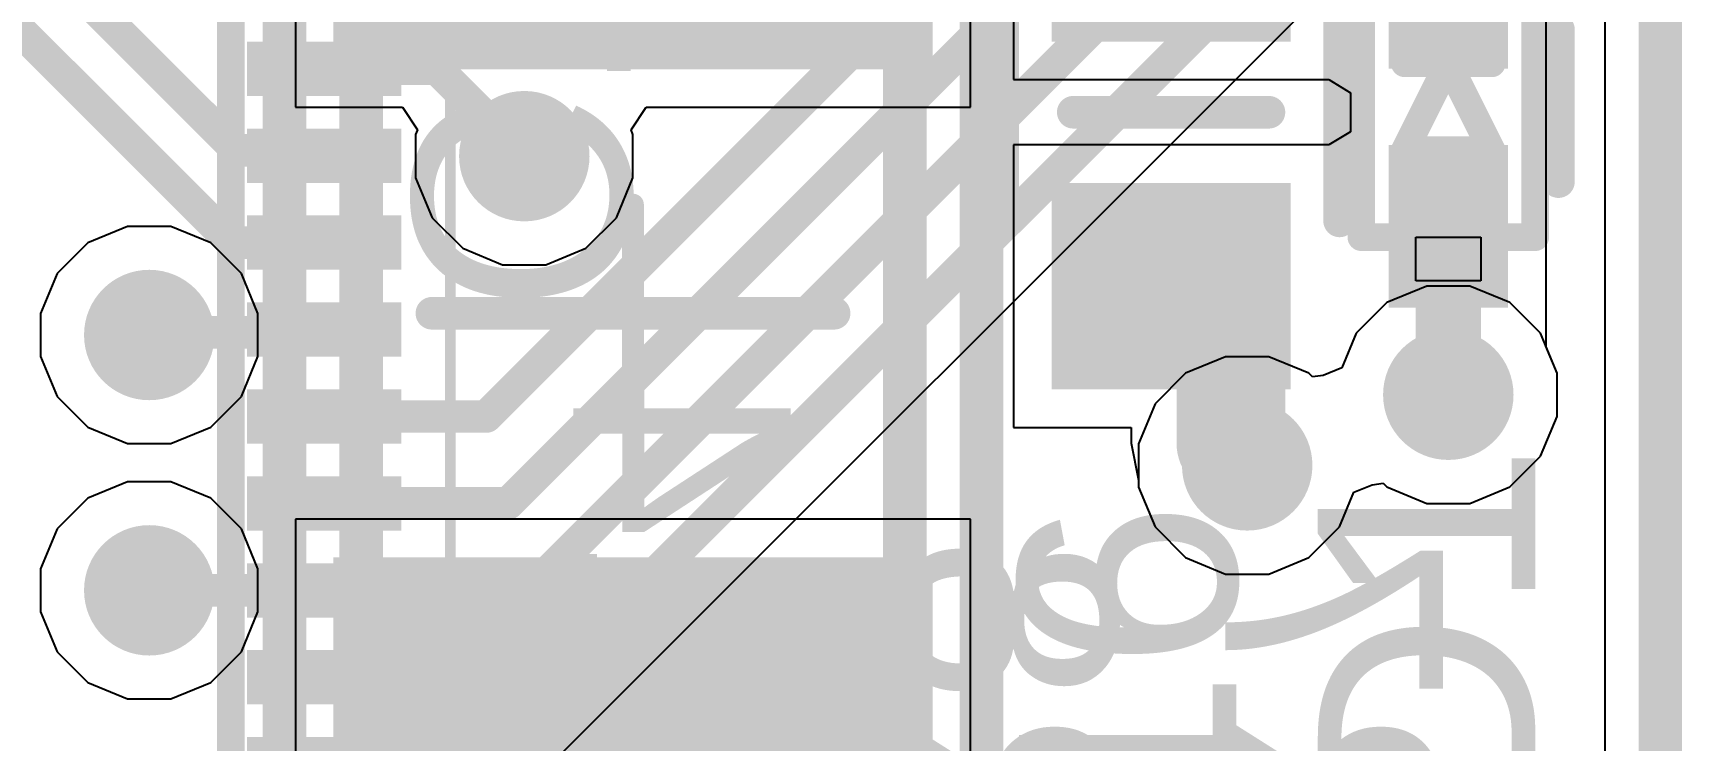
# Model space of a CAD drawing. Header units: inches. Extents: x -1.9 to 51.5, y -1.6 to 35.1.
# Drawn here: x 42.52 to 50.1, y 16.61 to 19.86 of the extents above; entities that cross this region are included whole.
import ezdxf

# ---------------------------------------------------------------- set-up
doc = ezdxf.new("R2010")
doc.units = ezdxf.units.IN
for name, color, linetype in [('Board Shape', 56, 'Continuous'), ('Bottom Layer', 76, 'Continuous'), ('Bottom Layer 1', 5, 'Continuous'), ('Bottom Overlay', 54, 'Continuous'), ('Bottom Paste', 16, 'Continuous'), ('Bottom Solder', 6, 'Continuous'), ('Mechanical 13', 56, 'Continuous'), ('Mechanical 15', 56, 'Continuous'), ('Mechanical 16', 56, 'Continuous'), ('Mechanical 5', 56, 'Continuous'), ('Top Layer', 16, 'Continuous'), ('Top Layer 1', 1, 'Continuous'), ('Top Overlay', 2, 'Continuous'), ('Top Paste', 8, 'Continuous'), ('Top Solder', 216, 'Continuous'), ('Via Holes', 16, 'Continuous')]:
    doc.layers.add(name, color=color, linetype=linetype)
doc.styles.add('Arial', font='', dxfattribs={"height": 0.2})
doc.styles.get('Arial').set_extended_font_data('Arial')

# ---------------------------------------------------------------- blocks, each defined once
blk = doc.blocks.new('DF40C_40DP_B_106')
at = {"layer": 'Bottom Layer 1'}
for points in [[(-2.3, 1.685), (-2.1, 1.685), (-2.1, 1.025), (-2.3, 1.025)], [(-1.9, 1.685), (-1.7, 1.685), (-1.7, 1.025), (-1.9, 1.025)], [(-1.5, 1.685), (-1.3, 1.685), (-1.3, 1.025), (-1.5, 1.025)], [(-1.1, 1.685), (-0.9, 1.685), (-0.9, 1.025), (-1.1, 1.025)], [(-0.7, 1.685), (-0.5, 1.685), (-0.5, 1.025), (-0.7, 1.025)], [(-0.3, 1.685), (-0.1, 1.685), (-0.1, 1.025), (-0.3, 1.025)], [(0.1, 1.685), (0.3, 1.685), (0.3, 1.025), (0.1, 1.025)], [(0.5, 1.685), (0.7, 1.685), (0.7, 1.025), (0.5, 1.025)]]:
    blk.add_hatch(color=5, dxfattribs=at).paths.add_polyline_path(points)
at = {"layer": 'Bottom Paste'}
for points in [[(-2.3, 1.685), (-2.1, 1.685), (-2.1, 1.025), (-2.3, 1.025)], [(-1.9, 1.685), (-1.7, 1.685), (-1.7, 1.025), (-1.9, 1.025)], [(-1.5, 1.685), (-1.3, 1.685), (-1.3, 1.025), (-1.5, 1.025)], [(-1.1, 1.685), (-0.9, 1.685), (-0.9, 1.025), (-1.1, 1.025)], [(-0.7, 1.685), (-0.5, 1.685), (-0.5, 1.025), (-0.7, 1.025)], [(-0.3, 1.685), (-0.1, 1.685), (-0.1, 1.025), (-0.3, 1.025)], [(0.1, 1.685), (0.3, 1.685), (0.3, 1.025), (0.1, 1.025)], [(0.5, 1.685), (0.7, 1.685), (0.7, 1.025), (0.5, 1.025)]]:
    blk.add_hatch(color=16, dxfattribs=at).paths.add_polyline_path(points)
at = {"layer": 'Bottom Solder'}
for points in [[(-2.325, 1.71), (-2.075, 1.71), (-2.075, 1), (-2.325, 1)], [(-1.925, 1.71), (-1.675, 1.71), (-1.675, 1), (-1.925, 1)], [(-1.525, 1.71), (-1.275, 1.71), (-1.275, 1), (-1.525, 1)], [(-1.125, 1.71), (-0.875, 1.71), (-0.875, 1), (-1.125, 1)], [(-0.725, 1.71), (-0.475, 1.71), (-0.475, 1), (-0.725, 1)], [(-0.325, 1.71), (-0.075, 1.71), (-0.075, 1), (-0.325, 1)], [(0.075, 1.71), (0.325, 1.71), (0.325, 1), (0.075, 1)], [(0.475, 1.71), (0.725, 1.71), (0.725, 1), (0.475, 1)], [(0.875, 1.71), (1.125, 1.71), (1.125, 1), (0.875, 1)]]:
    blk.add_hatch(color=6, dxfattribs=at).paths.add_polyline_path(points)
at = {"layer": 'Mechanical 13'}
blk.add_lwpolyline([(4.76, 0.925, 0.127, 0.127, 0), (-4.76, 0.925, 0.127, 0.127, 0)], format="xyseb", dxfattribs=at)
at = {"layer": 'Mechanical 15'}
blk.add_lwpolyline([(5.01, 1.935, 0.05, 0.05, 0), (-5.01, 1.935, 0.05, 0.05, 0)], format="xyseb", dxfattribs=at)
blk = doc.blocks.new('SOD523_163')
at = {"layer": 'Top Layer 1'}
for points in [[(-0.9, 0.25), (-0.2, 0.25), (-0.2, -0.25), (-0.9, -0.25)], [(0.2, 0.25), (0.9, 0.25), (0.9, -0.25), (0.2, -0.25)]]:
    blk.add_hatch(color=1, dxfattribs=at).paths.add_polyline_path(points)
at = {"layer": 'Top Paste'}
for points in [[(-0.9, 0.25), (-0.2, 0.25), (-0.2, -0.25), (-0.9, -0.25)], [(0.2, 0.25), (0.9, 0.25), (0.9, -0.25), (0.2, -0.25)]]:
    blk.add_hatch(color=8, dxfattribs=at).paths.add_polyline_path(points)
at = {"layer": 'Top Solder'}
for points in [[(-0.925, 0.275), (-0.175, 0.275), (-0.175, -0.275), (-0.925, -0.275)], [(0.175, 0.275), (0.925, 0.275), (0.925, -0.275), (0.175, -0.275)]]:
    blk.add_hatch(color=216, dxfattribs=at).paths.add_polyline_path(points)
at = {"layer": 'Mechanical 13'}
for p, q in [((-0.8001, -0.15), (-0.8001, 0.15)), ((-0.8001, 0.15), (-0.6, 0.15)), ((-0.6, 0.15), (-0.6, -0.15)), ((0.6011, -0.1503), (0.6011, 0.15)), ((0.6011, 0.15), (0.8, 0.15)), ((0.8, 0.15), (0.8, -0.1503)), ((-0.6, -0.15), (-0.8001, -0.15)), ((0.8, -0.1503), (0.6011, -0.1503))]:
    blk.add_line(p, q, dxfattribs=at)
for points in [[(-0.6, 0.4, 0.127, 0.127, 0), (-0.6, -0.4, 0.127, 0.127, 0)], [(-0.6, 0.4, 0.127, 0.127, 0), (0.6, 0.4, 0.127, 0.127, 0)], [(0.6, 0.4, 0.127, 0.127, 0), (0.6, -0.4, 0.127, 0.127, 0)], [(-0.2, 0.2, 0.127, 0.127, 0), (-0.2, -0.2, 0.127, 0.127, 0)], [(-0.2, 0.2, 0.127, 0.127, 0), (0.2, 0, 0.127, 0.127, 0)], [(0.2, 0.2, 0.127, 0.127, 0), (0.2, 0, 0.127, 0.127, 0)], [(0.2, 0, 0.127, 0.127, 0), (-0.2, -0.2, 0.127, 0.127, 0)], [(0.2, 0, 0.127, 0.127, 0), (0.2, -0.2, 0.127, 0.127, 0)], [(-0.6, -0.4, 0.127, 0.127, 0), (0.6, -0.4, 0.127, 0.127, 0)]]:
    blk.add_lwpolyline(points, format="xyseb", dxfattribs=at)
for points in [[(-0.6317, 0.4, 0.0635, 0.0635, 1), (-0.5682, 0.4, 0.0635, 0.0635, 1)], [(-0.6317, 0.4, 0.0635, 0.0635, 1), (-0.5682, 0.4, 0.0635, 0.0635, 1)], [(0.5682, 0.4, 0.0635, 0.0635, 1), (0.6317, 0.4, 0.0635, 0.0635, 1)], [(0.5682, 0.4, 0.0635, 0.0635, 1), (0.6317, 0.4, 0.0635, 0.0635, 1)], [(-0.2317, 0.2, 0.0635, 0.0635, 1), (-0.1682, 0.2, 0.0635, 0.0635, 1)], [(-0.2317, 0.2, 0.0635, 0.0635, 1), (-0.1682, 0.2, 0.0635, 0.0635, 1)], [(0.1682, 0.2, 0.0635, 0.0635, 1), (0.2317, 0.2, 0.0635, 0.0635, 1)], [(0.1682, 0, 0.0635, 0.0635, 1), (0.2317, 0, 0.0635, 0.0635, 1)], [(0.1682, 0, 0.0635, 0.0635, 1), (0.2317, 0, 0.0635, 0.0635, 1)], [(0.1682, 0, 0.0635, 0.0635, 1), (0.2317, 0, 0.0635, 0.0635, 1)], [(0.1682, 0, 0.0635, 0.0635, 1), (0.2317, 0, 0.0635, 0.0635, 1)], [(-0.2317, -0.2, 0.0635, 0.0635, 1), (-0.1682, -0.2, 0.0635, 0.0635, 1)], [(-0.2317, -0.2, 0.0635, 0.0635, 1), (-0.1682, -0.2, 0.0635, 0.0635, 1)], [(0.1682, -0.2, 0.0635, 0.0635, 1), (0.2317, -0.2, 0.0635, 0.0635, 1)], [(-0.6317, -0.4, 0.0635, 0.0635, 1), (-0.5682, -0.4, 0.0635, 0.0635, 1)], [(-0.6317, -0.4, 0.0635, 0.0635, 1), (-0.5682, -0.4, 0.0635, 0.0635, 1)], [(0.5682, -0.4, 0.0635, 0.0635, 1), (0.6317, -0.4, 0.0635, 0.0635, 1)], [(0.5682, -0.4, 0.0635, 0.0635, 1), (0.6317, -0.4, 0.0635, 0.0635, 1)]]:
    blk.add_lwpolyline(points, format="xyseb", close=True, dxfattribs=at)
at = {"layer": 'Top Overlay'}
for points in [[(0.975, 0.525, 0.1, 0.1, 1), (0.875, 0.525, 0.1, 0.1, 1)], [(-0.3875, 0.5, 0.075, 0.075, 1), (-0.3125, 0.5, 0.075, 0.075, 1)], [(0.3125, 0.5, 0.075, 0.075, 1), (0.3875, 0.5, 0.075, 0.075, 1)], [(0.85, 0.525, 0.05, 0.05, 1), (0.9, 0.525, 0.05, 0.05, 1)], [(0.95, 0.525, 0.05, 0.05, 1), (1, 0.525, 0.05, 0.05, 1)], [(-0.3817, -0.5066, 0.075, 0.075, 1), (-0.3067, -0.5066, 0.075, 0.075, 1)], [(0.3183, -0.5066, 0.075, 0.075, 1), (0.3933, -0.5066, 0.075, 0.075, 1)]]:
    blk.add_lwpolyline(points, format="xyseb", close=True, dxfattribs=at)
for points in [[(-0.35, 0.5, 0.15, 0.15, 0), (0.35, 0.5, 0.15, 0.15, 0)], [(-0.3442, -0.5066, 0.15, 0.15, 0), (0.3558, -0.5066, 0.15, 0.15, 0)]]:
    blk.add_lwpolyline(points, format="xyseb", dxfattribs=at)
blk = doc.blocks.new('1210C_176')
at = {"layer": 'Top Layer 1'}
for points in [[(-2.1021, 1.3531), (-1.1479, 1.3531), (-1.1479, -1.3531), (-2.1021, -1.3531)], [(1.1479, 1.3531), (2.1021, 1.3531), (2.1021, -1.3531), (1.1479, -1.3531)]]:
    blk.add_hatch(color=1, dxfattribs=at).paths.add_polyline_path(points)
at = {"layer": 'Top Paste'}
for points in [[(-2.1021, 1.3531), (-1.1479, 1.3531), (-1.1479, -1.3531), (-2.1021, -1.3531)], [(1.1479, 1.3531), (2.1021, 1.3531), (2.1021, -1.3531), (1.1479, -1.3531)]]:
    blk.add_hatch(color=8, dxfattribs=at).paths.add_polyline_path(points)
at = {"layer": 'Top Solder'}
for points in [[(-2.1271, 1.3781), (-1.1229, 1.3781), (-1.1229, -1.3781), (-2.1271, -1.3781)], [(1.1229, 1.3781), (2.1271, 1.3781), (2.1271, -1.3781), (1.1229, -1.3781)]]:
    blk.add_hatch(color=216, dxfattribs=at).paths.add_polyline_path(points)
at = {"layer": 'Mechanical 13'}
for points in [[(-1.6, 1.25, 0.2, 0.2, 0), (1.6, 1.25, 0.2, 0.2, 0)], [(-1.6, 1.25, 0.2, 0.2, 0), (-1.6, -1.25, 0.2, 0.2, 0)], [(1.6, 1.25, 0.2, 0.2, 0), (1.6, -1.25, 0.2, 0.2, 0)], [(-1.6, -1.25, 0.2, 0.2, 0), (1.6, -1.25, 0.2, 0.2, 0)]]:
    blk.add_lwpolyline(points, format="xyseb", dxfattribs=at)
for points in [[(-1.65, 1.25, 0.1, 0.1, 1), (-1.55, 1.25, 0.1, 0.1, 1)], [(-1.65, 1.25, 0.1, 0.1, 1), (-1.55, 1.25, 0.1, 0.1, 1)], [(1.55, 1.25, 0.1, 0.1, 1), (1.65, 1.25, 0.1, 0.1, 1)], [(1.55, 1.25, 0.1, 0.1, 1), (1.65, 1.25, 0.1, 0.1, 1)], [(-1.65, -1.25, 0.1, 0.1, 1), (-1.55, -1.25, 0.1, 0.1, 1)], [(-1.65, -1.25, 0.1, 0.1, 1), (-1.55, -1.25, 0.1, 0.1, 1)], [(1.55, -1.25, 0.1, 0.1, 1), (1.65, -1.25, 0.1, 0.1, 1)], [(1.55, -1.25, 0.1, 0.1, 1), (1.65, -1.25, 0.1, 0.1, 1)]]:
    blk.add_lwpolyline(points, format="xyseb", close=True, dxfattribs=at)
at = {"layer": 'Mechanical 15'}
for points in [[(-2.3521, 1.6031, 0.2, 0.2, 0), (2.3521, 1.6031, 0.2, 0.2, 0)], [(-2.3521, 1.6031, 0.2, 0.2, 0), (-2.3521, -1.6031, 0.2, 0.2, 0)], [(2.3521, 1.6031, 0.2, 0.2, 0), (2.3521, -1.6031, 0.2, 0.2, 0)], [(-2.3521, -1.6031, 0.2, 0.2, 0), (2.3521, -1.6031, 0.2, 0.2, 0)]]:
    blk.add_lwpolyline(points, format="xyseb", dxfattribs=at)
for points in [[(-2.4021, 1.6031, 0.1, 0.1, 1), (-2.3021, 1.6031, 0.1, 0.1, 1)], [(-2.4021, 1.6031, 0.1, 0.1, 1), (-2.3021, 1.6031, 0.1, 0.1, 1)], [(2.3021, 1.6031, 0.1, 0.1, 1), (2.4021, 1.6031, 0.1, 0.1, 1)], [(2.3021, 1.6031, 0.1, 0.1, 1), (2.4021, 1.6031, 0.1, 0.1, 1)], [(-2.4021, -1.6031, 0.1, 0.1, 1), (-2.3021, -1.6031, 0.1, 0.1, 1)], [(-2.4021, -1.6031, 0.1, 0.1, 1), (-2.3021, -1.6031, 0.1, 0.1, 1)], [(2.3021, -1.6031, 0.1, 0.1, 1), (2.4021, -1.6031, 0.1, 0.1, 1)], [(2.3021, -1.6031, 0.1, 0.1, 1), (2.4021, -1.6031, 0.1, 0.1, 1)]]:
    blk.add_lwpolyline(points, format="xyseb", close=True, dxfattribs=at)
at = {"layer": 'Mechanical 16'}
for points in [[(0, 0.5, 0.1, 0.1, 0), (0, -0.5, 0.1, 0.1, 0)], [(-0.5, 0, 0.1, 0.1, 0), (0.5, 0, 0.1, 0.1, 0)]]:
    blk.add_lwpolyline(points, format="xyseb", dxfattribs=at)
for points in [[(-0.025, 0.5, 0.05, 0.05, 1), (0.025, 0.5, 0.05, 0.05, 1)], [(-0.525, 0, 0.05, 0.05, 1), (-0.475, 0, 0.05, 0.05, 1)], [(0.475, 0, 0.05, 0.05, 1), (0.525, 0, 0.05, 0.05, 1)], [(-0.025, -0.5, 0.05, 0.05, 1), (0.025, -0.5, 0.05, 0.05, 1)]]:
    blk.add_lwpolyline(points, format="xyseb", close=True, dxfattribs=at)
at = {"layer": 'Mechanical 5'}
for points in [[(-2.3521, 1.6031, 0.2, 0.2, 0), (2.3521, 1.6031, 0.2, 0.2, 0)], [(-2.3521, 1.6031, 0.2, 0.2, 0), (-2.3521, -1.6031, 0.2, 0.2, 0)], [(2.3521, 1.6031, 0.2, 0.2, 0), (2.3521, -1.6031, 0.2, 0.2, 0)], [(-2.3521, -1.6031, 0.2, 0.2, 0), (2.3521, -1.6031, 0.2, 0.2, 0)]]:
    blk.add_lwpolyline(points, format="xyseb", dxfattribs=at)
for points in [[(-2.4021, 1.6031, 0.1, 0.1, 1), (-2.3021, 1.6031, 0.1, 0.1, 1)], [(-2.4021, 1.6031, 0.1, 0.1, 1), (-2.3021, 1.6031, 0.1, 0.1, 1)], [(2.3021, 1.6031, 0.1, 0.1, 1), (2.4021, 1.6031, 0.1, 0.1, 1)], [(2.3021, 1.6031, 0.1, 0.1, 1), (2.4021, 1.6031, 0.1, 0.1, 1)], [(-2.4021, -1.6031, 0.1, 0.1, 1), (-2.3021, -1.6031, 0.1, 0.1, 1)], [(-2.4021, -1.6031, 0.1, 0.1, 1), (-2.3021, -1.6031, 0.1, 0.1, 1)], [(2.3021, -1.6031, 0.1, 0.1, 1), (2.4021, -1.6031, 0.1, 0.1, 1)], [(2.3021, -1.6031, 0.1, 0.1, 1), (2.4021, -1.6031, 0.1, 0.1, 1)]]:
    blk.add_lwpolyline(points, format="xyseb", close=True, dxfattribs=at)
at = {"layer": 'Top Overlay'}
for points in [[(-0.75, 1.275, 0.15, 0.15, 0), (0.75, 1.275, 0.15, 0.15, 0)], [(0, 0.925, 0.15, 0.15, 0), (0, 0, 0.15, 0.15, 0)], [(0, 0, 0.15, 0.15, 0), (0, -0.925, 0.15, 0.15, 0)], [(-0.75, -1.275, 0.15, 0.15, 0), (0.75, -1.275, 0.15, 0.15, 0)]]:
    blk.add_lwpolyline(points, format="xyseb", dxfattribs=at)
for points in [[(-0.7875, 1.275, 0.075, 0.075, 1), (-0.7125, 1.275, 0.075, 0.075, 1)], [(0.7125, 1.275, 0.075, 0.075, 1), (0.7875, 1.275, 0.075, 0.075, 1)], [(-0.0375, 0.925, 0.075, 0.075, 1), (0.0375, 0.925, 0.075, 0.075, 1)], [(-0.0375, 0, 0.075, 0.075, 1), (0.0375, 0, 0.075, 0.075, 1)], [(-0.0375, 0, 0.075, 0.075, 1), (0.0375, 0, 0.075, 0.075, 1)], [(-0.0375, -0.925, 0.075, 0.075, 1), (0.0375, -0.925, 0.075, 0.075, 1)], [(-0.7875, -1.275, 0.075, 0.075, 1), (-0.7125, -1.275, 0.075, 0.075, 1)], [(0.7125, -1.275, 0.075, 0.075, 1), (0.7875, -1.275, 0.075, 0.075, 1)]]:
    blk.add_lwpolyline(points, format="xyseb", close=True, dxfattribs=at)
at = {"layer": 'Mechanical 5', "style": 'Arial'}
blk.add_text('C17', height=1, dxfattribs=at).set_placement((0, 0.0111))
blk = doc.blocks.new('0603C_177')
at = {"layer": 'Top Layer 1'}
for points in [[(-1.25, -0.525), (-1.25, 0.525), (-0.35, 0.525), (-0.35, -0.525)], [(0.35, -0.525), (0.35, 0.525), (1.25, 0.525), (1.25, -0.525)]]:
    blk.add_hatch(color=1, dxfattribs=at).paths.add_polyline_path(points)
at = {"layer": 'Top Paste'}
for points in [[(-1.25, -0.525), (-1.25, 0.525), (-0.35, 0.525), (-0.35, -0.525)], [(0.35, -0.525), (0.35, 0.525), (1.25, 0.525), (1.25, -0.525)]]:
    blk.add_hatch(color=8, dxfattribs=at).paths.add_polyline_path(points)
at = {"layer": 'Top Solder'}
for points in [[(-1.275, -0.55), (-1.275, 0.55), (-0.325, 0.55), (-0.325, -0.55)], [(0.325, -0.55), (0.325, 0.55), (1.275, 0.55), (1.275, -0.55)]]:
    blk.add_hatch(color=216, dxfattribs=at).paths.add_polyline_path(points)
at = {"layer": 'Top Overlay'}
for points in [[(-0.5, 0.775, 0.15, 0.15, 0), (0.5, 0.775, 0.15, 0.15, 0)], [(0, 0.45, 0.15, 0.15, 0), (0, -0.45, 0.15, 0.15, 0)], [(-0.5, -0.775, 0.15, 0.15, 0), (0.5, -0.775, 0.15, 0.15, 0)]]:
    blk.add_lwpolyline(points, format="xyseb", dxfattribs=at)
for points in [[(-0.5375, 0.775, 0.075, 0.075, 1), (-0.4625, 0.775, 0.075, 0.075, 1)], [(0.4625, 0.775, 0.075, 0.075, 1), (0.5375, 0.775, 0.075, 0.075, 1)], [(-0.0375, 0.45, 0.075, 0.075, 1), (0.0375, 0.45, 0.075, 0.075, 1)], [(-0.0375, -0.45, 0.075, 0.075, 1), (0.0375, -0.45, 0.075, 0.075, 1)], [(-0.5375, -0.775, 0.075, 0.075, 1), (-0.4625, -0.775, 0.075, 0.075, 1)], [(0.4625, -0.775, 0.075, 0.075, 1), (0.5375, -0.775, 0.075, 0.075, 1)]]:
    blk.add_lwpolyline(points, format="xyseb", close=True, dxfattribs=at)

msp = doc.modelspace()

# ---------------------------------------------------------------- hatches: boundary and pattern name
at = {"layer": 'Bottom Layer'}
h = msp.add_hatch(color=76, dxfattribs=at)
edge = h.paths.add_edge_path()
edge.add_arc((44.775, 19.2979), 0.3, 0, 360)
h = msp.add_hatch(color=76, dxfattribs=at)
edge = h.paths.add_edge_path()
edge.add_arc((43.05, 18.475), 0.3, 0, 360)
h = msp.add_hatch(color=76, dxfattribs=at)
edge = h.paths.add_edge_path()
edge.add_arc((49.025, 18.2), 0.3, 0, 360)
h = msp.add_hatch(color=76, dxfattribs=at)
edge = h.paths.add_edge_path()
edge.add_arc((48.1, 17.875), 0.3, 0, 360)
h = msp.add_hatch(color=76, dxfattribs=at)
edge = h.paths.add_edge_path()
edge.add_arc((43.05, 17.3), 0.3, 0, 360)
at = {"layer": 'Bottom Layer 1'}
h = msp.add_hatch(color=5, dxfattribs=at)
edge = h.paths.add_edge_path()
edge.add_arc((44.775, 19.2979), 0.3, 0, 360)
h = msp.add_hatch(color=5, dxfattribs=at)
edge = h.paths.add_edge_path()
edge.add_arc((43.05, 18.475), 0.3, 0, 360)
h = msp.add_hatch(color=5, dxfattribs=at)
edge = h.paths.add_edge_path()
edge.add_arc((49.025, 18.2), 0.3, 0, 360)
h = msp.add_hatch(color=5, dxfattribs=at)
edge = h.paths.add_edge_path()
edge.add_arc((48.1, 17.875), 0.3, 0, 360)
h = msp.add_hatch(color=5, dxfattribs=at)
edge = h.paths.add_edge_path()
edge.add_arc((43.05, 17.3), 0.3, 0, 360)
at = {"layer": 'Top Layer'}
h = msp.add_hatch(color=16, dxfattribs=at)
edge = h.paths.add_edge_path()
edge.add_arc((44.775, 19.2979), 0.3, 0, 360)
h = msp.add_hatch(color=16, dxfattribs=at)
edge = h.paths.add_edge_path()
edge.add_arc((43.05, 18.475), 0.3, 0, 360)
h = msp.add_hatch(color=16, dxfattribs=at)
edge = h.paths.add_edge_path()
edge.add_arc((49.025, 18.2), 0.3, 0, 360)
h = msp.add_hatch(color=16, dxfattribs=at)
edge = h.paths.add_edge_path()
edge.add_arc((48.1, 17.875), 0.3, 0, 360)
h = msp.add_hatch(color=16, dxfattribs=at)
edge = h.paths.add_edge_path()
edge.add_arc((43.05, 17.3), 0.3, 0, 360)
at = {"layer": 'Top Layer 1'}
h = msp.add_hatch(color=1, dxfattribs=at)
edge = h.paths.add_edge_path()
edge.add_arc((44.775, 19.2979), 0.3, 0, 360)
h = msp.add_hatch(color=1, dxfattribs=at)
edge = h.paths.add_edge_path()
edge.add_arc((43.05, 18.475), 0.3, 0, 360)
h = msp.add_hatch(color=1, dxfattribs=at)
edge = h.paths.add_edge_path()
edge.add_arc((49.025, 18.2), 0.3, 0, 360)
h = msp.add_hatch(color=1, dxfattribs=at)
edge = h.paths.add_edge_path()
edge.add_arc((48.1, 17.875), 0.3, 0, 360)
h = msp.add_hatch(color=1, dxfattribs=at)
edge = h.paths.add_edge_path()
edge.add_arc((43.05, 17.3), 0.3, 0, 360)
at = {"layer": 'Via Holes'}
h = msp.add_hatch(color=7, dxfattribs=at)
edge = h.paths.add_edge_path()
edge.add_arc((44.775, 19.2979), 0.15, 0, 360)
h = msp.add_hatch(color=7, dxfattribs=at)
edge = h.paths.add_edge_path()
edge.add_arc((43.05, 18.475), 0.15, 0, 360)
h = msp.add_hatch(color=7, dxfattribs=at)
edge = h.paths.add_edge_path()
edge.add_arc((49.025, 18.2), 0.15, 0, 360)
h = msp.add_hatch(color=7, dxfattribs=at)
edge = h.paths.add_edge_path()
edge.add_arc((48.1, 17.875), 0.15, 0, 360)
h = msp.add_hatch(color=7, dxfattribs=at)
edge = h.paths.add_edge_path()
edge.add_arc((43.05, 17.3), 0.15, 0, 360)

# ---------------------------------------------------------------- linework, layer by layer
at = {"layer": 'Board Shape'}
msp.add_lwpolyline([(50, 3, 0.2, 0.2, 0), (50, 32, 0.2, 0.2, 0)], format="xyseb", dxfattribs=at)
at = {"layer": 'Bottom Layer'}
msp.add_line((49.7451, 32), (49.7451, 3), dxfattribs=at)
at = {"layer": 'Bottom Layer 1'}
for p, q in [((49.7451, 32), (49.7451, 3)), ((44.9126, 16.5161), (48.8983, 20.5017)), ((48.9255, 18.7), (48.7418, 18.6239)), ((49.1245, 18.7), (48.9255, 18.7)), ((49.3082, 18.6239), (49.1245, 18.7)), ((48.7418, 18.6239), (48.6011, 18.4832)), ((49.4489, 18.4832), (49.3082, 18.6239)), ((48.6011, 18.4832), (48.5351, 18.3238)), ((49.525, 18.2995), (49.4489, 18.4832)), ((48.0005, 18.375), (47.8168, 18.2989)), ((48.1995, 18.375), (48.0005, 18.375)), ((48.3832, 18.2989), (48.1995, 18.375)), ((47.8168, 18.2989), (47.6761, 18.1582)), ((48.4, 18.2821), (48.3832, 18.2989)), ((48.4498, 18.289), (48.4, 18.2821)), ((48.5351, 18.3238), (48.4498, 18.289)), ((49.525, 18.1005), (49.525, 18.2995)), ((47.6761, 18.1582), (47.6, 17.9745)), ((49.4489, 17.9168), (49.525, 18.1005)), ((47.6, 17.9745), (47.6, 17.7755)), ((49.3082, 17.7761), (49.4489, 17.9168)), ((47.6, 17.7755), (47.6761, 17.5918)), ((48.5239, 17.5918), (48.5899, 17.7512)), ((48.5899, 17.7512), (48.6752, 17.786)), ((48.6752, 17.786), (48.725, 17.7929)), ((48.725, 17.7929), (48.7418, 17.7761)), ((48.7418, 17.7761), (48.9255, 17.7)), ((49.1245, 17.7), (49.3082, 17.7761)), ((48.9255, 17.7), (49.1245, 17.7)), ((47.6761, 17.5918), (47.8168, 17.4511)), ((48.3832, 17.4511), (48.5239, 17.5918)), ((47.8168, 17.4511), (48.0005, 17.375)), ((48.1995, 17.375), (48.3832, 17.4511)), ((48.0005, 17.375), (48.1995, 17.375))]:
    msp.add_line(p, q, dxfattribs=at)
for points in [[(44.6, 18.1, 0.15, 0.15, 0), (47.5, 21, 0.15, 0.15, 0)], [(44.7, 17.7, 0.15, 0.15, 0), (47.875, 20.875, 0.15, 0.15, 0)], [(44.4, 16.9, 0.15, 0.15, 0), (48.3, 20.8, 0.15, 0.15, 0)], [(44.5, 16.5, 0.15, 0.15, 0), (48.7, 20.7, 0.15, 0.15, 0)], [(42.175, 20.1571, 0.15, 0.15, 0), (43.4321, 18.9, 0.15, 0.15, 0)], [(42.8, 19.9797, 0.15, 0.15, 0), (43.4547, 19.325, 0.15, 0.15, 0)], [(43.855, 19.7, 0.15, 0.15, 0), (44.3729, 19.7, 0.15, 0.15, 0)], [(44.3729, 19.7, 0.15, 0.15, 0), (44.775, 19.2979, 0.15, 0.15, 0)], [(43.4547, 19.325, 0.15, 0.15, 0), (43.83, 19.325, 0.15, 0.15, 0)], [(43.83, 19.325, 0.15, 0.15, 0), (43.855, 19.3, 0.15, 0.15, 0)], [(43.4321, 18.9, 0.15, 0.15, 0), (43.855, 18.9, 0.15, 0.15, 0)], [(43.05, 18.475, 0.15, 0.15, 0), (43.0625, 18.4875, 0.15, 0.15, 0)], [(43.0625, 18.4875, 0.15, 0.15, 0), (43.8425, 18.4875, 0.15, 0.15, 0)], [(43.8425, 18.4875, 0.15, 0.15, 0), (43.855, 18.5, 0.15, 0.15, 0)], [(43.855, 18.1, 0.15, 0.15, 0), (44.6, 18.1, 0.15, 0.15, 0)], [(43.855, 17.7, 0.15, 0.15, 0), (44.7, 17.7, 0.15, 0.15, 0)], [(43.05, 17.3, 0.15, 0.15, 0), (43.855, 17.3, 0.15, 0.15, 0)], [(43.855, 16.9, 0.15, 0.15, 0), (44.4, 16.9, 0.15, 0.15, 0)]]:
    msp.add_lwpolyline(points, format="xyseb", dxfattribs=at)
for points in [[(43.8175, 19.7, 0.075, 0.075, 1), (43.8925, 19.7, 0.075, 0.075, 1)], [(44.3354, 19.7, 0.075, 0.075, 1), (44.4104, 19.7, 0.075, 0.075, 1)], [(44.3354, 19.7, 0.075, 0.075, 1), (44.4104, 19.7, 0.075, 0.075, 1)], [(43.4172, 19.325, 0.075, 0.075, 1), (43.4922, 19.325, 0.075, 0.075, 1)], [(43.4172, 19.325, 0.075, 0.075, 1), (43.4922, 19.325, 0.075, 0.075, 1)], [(43.7925, 19.325, 0.075, 0.075, 1), (43.8675, 19.325, 0.075, 0.075, 1)], [(43.7925, 19.325, 0.075, 0.075, 1), (43.8675, 19.325, 0.075, 0.075, 1)], [(43.8175, 19.3, 0.075, 0.075, 1), (43.8925, 19.3, 0.075, 0.075, 1)], [(44.7375, 19.2979, 0.075, 0.075, 1), (44.8125, 19.2979, 0.075, 0.075, 1)], [(43.3946, 18.9, 0.075, 0.075, 1), (43.4696, 18.9, 0.075, 0.075, 1)], [(43.3946, 18.9, 0.075, 0.075, 1), (43.4696, 18.9, 0.075, 0.075, 1)], [(43.8175, 18.9, 0.075, 0.075, 1), (43.8925, 18.9, 0.075, 0.075, 1)], [(43.0125, 18.475, 0.075, 0.075, 1), (43.0875, 18.475, 0.075, 0.075, 1)], [(43.025, 18.4875, 0.075, 0.075, 1), (43.1, 18.4875, 0.075, 0.075, 1)], [(43.025, 18.4875, 0.075, 0.075, 1), (43.1, 18.4875, 0.075, 0.075, 1)], [(43.805, 18.4875, 0.075, 0.075, 1), (43.88, 18.4875, 0.075, 0.075, 1)], [(43.805, 18.4875, 0.075, 0.075, 1), (43.88, 18.4875, 0.075, 0.075, 1)], [(43.8175, 18.5, 0.075, 0.075, 1), (43.8925, 18.5, 0.075, 0.075, 1)], [(43.8175, 18.1, 0.075, 0.075, 1), (43.8925, 18.1, 0.075, 0.075, 1)], [(44.5625, 18.1, 0.075, 0.075, 1), (44.6375, 18.1, 0.075, 0.075, 1)], [(44.5625, 18.1, 0.075, 0.075, 1), (44.6375, 18.1, 0.075, 0.075, 1)], [(43.8175, 17.7, 0.075, 0.075, 1), (43.8925, 17.7, 0.075, 0.075, 1)], [(44.6625, 17.7, 0.075, 0.075, 1), (44.7375, 17.7, 0.075, 0.075, 1)], [(44.6625, 17.7, 0.075, 0.075, 1), (44.7375, 17.7, 0.075, 0.075, 1)], [(43.0125, 17.3, 0.075, 0.075, 1), (43.0875, 17.3, 0.075, 0.075, 1)], [(43.8175, 17.3, 0.075, 0.075, 1), (43.8925, 17.3, 0.075, 0.075, 1)], [(43.8175, 16.9, 0.075, 0.075, 1), (43.8925, 16.9, 0.075, 0.075, 1)], [(44.3625, 16.9, 0.075, 0.075, 1), (44.4375, 16.9, 0.075, 0.075, 1)], [(44.3625, 16.9, 0.075, 0.075, 1), (44.4375, 16.9, 0.075, 0.075, 1)]]:
    msp.add_lwpolyline(points, format="xyseb", close=True, dxfattribs=at)
at = {"layer": 'Top Layer'}
msp.add_line((49.7451, 32), (49.7451, 3), dxfattribs=at)
at = {"layer": 'Top Layer 1'}
for p, q in [((49.7451, 32), (49.7451, 3)), ((47.025, 20.95), (47.025, 19.65)), ((49.475, 19.525), (49.475, 20.625)), ((43.7219, 20.1), (43.7219, 19.5229)), ((46.8281, 19.5229), (46.8281, 20.1)), ((47.025, 19.65), (48.475, 19.65)), ((48.475, 19.65), (48.575, 19.5896)), ((48.575, 19.5896), (48.575, 19.4103)), ((43.7219, 19.5229), (44.2145, 19.5229)), ((44.2145, 19.5229), (44.284, 19.419)), ((45.266, 19.419), (45.3355, 19.5229)), ((45.3355, 19.5229), (46.8281, 19.5229)), ((49.475, 18.425), (49.475, 19.525)), ((44.284, 19.419), (44.275, 19.3974)), ((45.275, 19.3974), (45.266, 19.419)), ((44.275, 19.3974), (44.275, 19.1985)), ((45.275, 19.1985), (45.275, 19.3974)), ((48.475, 19.35), (47.025, 19.35)), ((47.025, 19.35), (47.025, 18.05)), ((48.575, 19.4103), (48.475, 19.35)), ((44.275, 19.1985), (44.3511, 19.0147)), ((45.1989, 19.0147), (45.275, 19.1985)), ((42.9505, 18.975), (42.7668, 18.8989)), ((43.1495, 18.975), (42.9505, 18.975)), ((43.3332, 18.8989), (43.1495, 18.975)), ((44.3511, 19.0147), (44.4918, 18.874)), ((45.0582, 18.874), (45.1989, 19.0147)), ((42.7668, 18.8989), (42.6261, 18.7582)), ((43.4739, 18.7582), (43.3332, 18.8989)), ((44.4918, 18.874), (44.6755, 18.7979)), ((44.8745, 18.7979), (45.0582, 18.874)), ((42.6261, 18.7582), (42.55, 18.5745)), ((43.55, 18.5745), (43.4739, 18.7582)), ((44.6755, 18.7979), (44.8745, 18.7979)), ((42.55, 18.5745), (42.55, 18.3755)), ((43.55, 18.3755), (43.55, 18.5745)), ((42.55, 18.3755), (42.6261, 18.1918)), ((43.4739, 18.1918), (43.55, 18.3755)), ((49.4738, 18.4232), (49.475, 18.425)), ((49.525, 18.2995), (49.4738, 18.4232)), ((49.475, 18.425), (49.475, 18.425)), ((49.525, 18.1005), (49.525, 18.2995)), ((42.6261, 18.1918), (42.7668, 18.0511)), ((43.3332, 18.0511), (43.4739, 18.1918)), ((49.4489, 17.9168), (49.525, 18.1005)), ((42.7668, 18.0511), (42.9505, 17.975)), ((43.1495, 17.975), (43.3332, 18.0511)), ((47.025, 18.05), (47.5662, 18.05)), ((47.5662, 18.05), (47.5662, 17.9771)), ((47.5662, 17.9771), (47.6, 17.807)), ((42.9505, 17.975), (43.1495, 17.975)), ((49.3082, 17.7761), (49.4489, 17.9168)), ((42.9505, 17.8), (42.7668, 17.7239)), ((43.1495, 17.8), (42.9505, 17.8)), ((43.3332, 17.7239), (43.1495, 17.8)), ((47.6, 17.807), (47.6, 17.7755)), ((47.6, 17.7755), (47.6761, 17.5918)), ((48.5239, 17.5918), (48.5899, 17.7512)), ((48.5899, 17.7512), (48.6752, 17.786)), ((48.6752, 17.786), (48.725, 17.7929)), ((48.725, 17.7929), (48.7418, 17.7761)), ((48.7418, 17.7761), (48.9255, 17.7)), ((49.1245, 17.7), (49.3082, 17.7761)), ((42.7668, 17.7239), (42.6261, 17.5832)), ((43.4739, 17.5832), (43.3332, 17.7239)), ((48.9255, 17.7), (49.1245, 17.7)), ((46.8281, 17.6271), (43.7219, 17.6271)), ((43.7219, 17.6271), (43.7219, 16.2729)), ((46.8281, 16.2729), (46.8281, 17.6271)), ((42.6261, 17.5832), (42.55, 17.3995)), ((43.55, 17.3995), (43.4739, 17.5832)), ((47.6761, 17.5918), (47.8168, 17.4511)), ((48.3832, 17.4511), (48.5239, 17.5918)), ((47.8168, 17.4511), (48.0005, 17.375)), ((48.1995, 17.375), (48.3832, 17.4511)), ((42.55, 17.3995), (42.55, 17.2005)), ((43.55, 17.2005), (43.55, 17.3995)), ((48.0005, 17.375), (48.1995, 17.375)), ((42.55, 17.2005), (42.6261, 17.0168)), ((43.4739, 17.0168), (43.55, 17.2005)), ((42.6261, 17.0168), (42.7668, 16.8761)), ((43.3332, 16.8761), (43.4739, 17.0168)), ((42.7668, 16.8761), (42.9505, 16.8)), ((43.1495, 16.8), (43.3332, 16.8761)), ((42.9505, 16.8), (43.1495, 16.8))]:
    msp.add_line(p, q, dxfattribs=at)
for points in [[(49.025, 18.2, 0.3, 0.3, 0), (49.025, 18.975, 0.3, 0.3, 0)], [(47.75, 18.7, 0.5, 0.5, 0), (47.825, 18.7, 0.5, 0.5, 0)], [(47.825, 18.7, 0.5, 0.5, 0), (48.025, 18.5, 0.5, 0.5, 0)], [(48.025, 17.9771, 0.5, 0.5, 0), (48.025, 18.5, 0.5, 0.5, 0)], [(48.025, 17.9771, 0.5, 0.5, 0), (48.1, 17.9021, 0.5, 0.5, 0)], [(48.1, 17.875, 0.5, 0.5, 0), (48.1, 17.9021, 0.5, 0.5, 0)], [(45.275, 16, 0.5, 0.5, 0), (45.275, 16.95, 0.5, 0.5, 0)], [(45.275, 16.95, 0.5, 0.5, 0), (46.151, 16.95, 0.5, 0.5, 0)]]:
    msp.add_lwpolyline(points, format="xyseb", dxfattribs=at)
for points in [[(48.95, 18.975, 0.15, 0.15, 1), (49.1, 18.975, 0.15, 0.15, 1)], [(47.625, 18.7, 0.25, 0.25, 1), (47.875, 18.7, 0.25, 0.25, 1)], [(47.7, 18.7, 0.25, 0.25, 1), (47.95, 18.7, 0.25, 0.25, 1)], [(47.7, 18.7, 0.25, 0.25, 1), (47.95, 18.7, 0.25, 0.25, 1)], [(47.9, 18.5, 0.25, 0.25, 1), (48.15, 18.5, 0.25, 0.25, 1)], [(47.9, 18.5, 0.25, 0.25, 1), (48.15, 18.5, 0.25, 0.25, 1)], [(48.95, 18.2, 0.15, 0.15, 1), (49.1, 18.2, 0.15, 0.15, 1)], [(47.9, 17.9771, 0.25, 0.25, 1), (48.15, 17.9771, 0.25, 0.25, 1)], [(47.9, 17.9771, 0.25, 0.25, 1), (48.15, 17.9771, 0.25, 0.25, 1)], [(47.975, 17.9021, 0.25, 0.25, 1), (48.225, 17.9021, 0.25, 0.25, 1)], [(47.975, 17.9021, 0.25, 0.25, 1), (48.225, 17.9021, 0.25, 0.25, 1)], [(47.975, 17.875, 0.25, 0.25, 1), (48.225, 17.875, 0.25, 0.25, 1)], [(45.15, 16.95, 0.25, 0.25, 1), (45.4, 16.95, 0.25, 0.25, 1)], [(45.15, 16.95, 0.25, 0.25, 1), (45.4, 16.95, 0.25, 0.25, 1)], [(46.026, 16.95, 0.25, 0.25, 1), (46.276, 16.95, 0.25, 0.25, 1)]]:
    msp.add_lwpolyline(points, format="xyseb", close=True, dxfattribs=at)

# ---------------------------------------------------------------- block references
for name, p, rotation in [('DF40C_40DP_B_106', (42.5, 17.5), 270), ('1210C_176', (45.275, 18.575), 90), ('0603C_177', (47.75, 19.5), 90), ('SOD523_163', (49.025, 19.525), 90)]:
    msp.add_blockref(name, p, dxfattribs=dict(rotation=rotation))

# ---------------------------------------------------------------- texts
at = {"layer": 'Bottom Overlay', "style": 'Arial', "text_generation_flag": 2}
for s, p in [('R14', (45.0002, 15.7504)), ('R8', (46.5002, 15.7669)), ('R7', (48.0002, 15.7669))]:
    msp.add_text(s, height=1, rotation=270, dxfattribs=at).set_placement(p)
at = {"layer": 'Top Overlay', "style": 'Arial'}
for s, p in [('VD1', (49.4248, 15.2587)), ('C16', (48.0498, 15.1504))]:
    msp.add_text(s, height=1, rotation=90, dxfattribs=at).set_placement(p)

doc.saveas('drawing.dxf')
